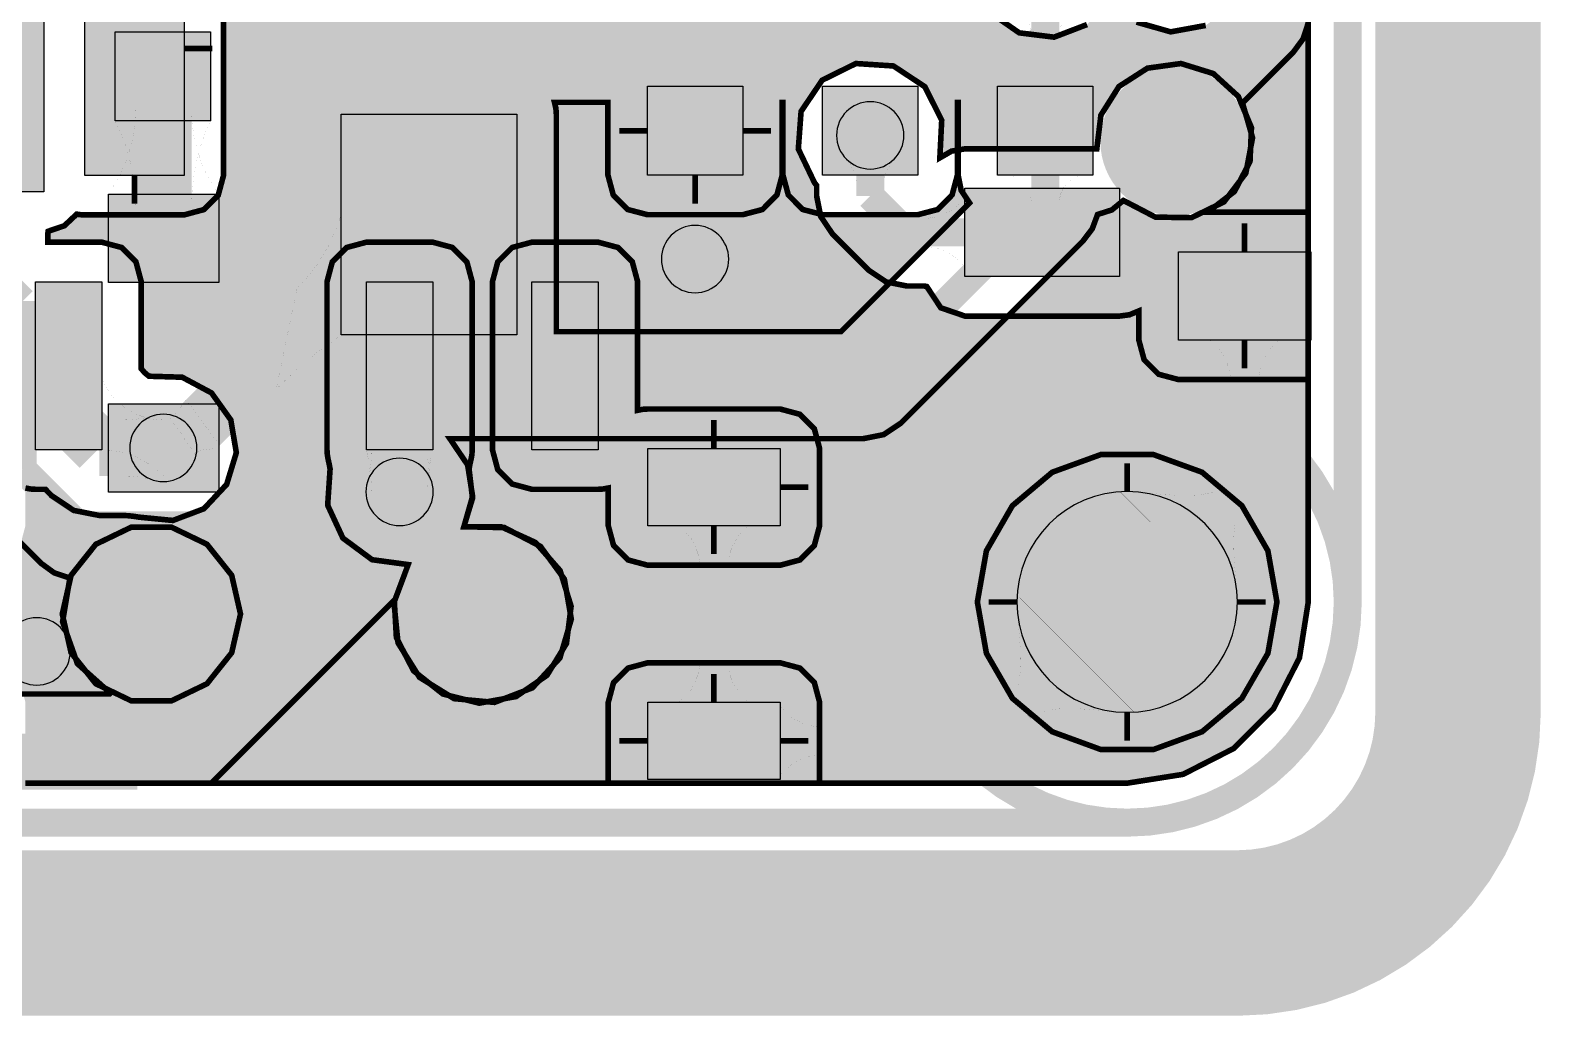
# Model space of a CAD drawing. Header units: millimetres. Extents: x -6.2 to 63.2, y -57.2 to 6.6.
# Drawn here: x 23.06 to 36.75, y -31.75 to -22.82 of the extents above; entities that cross this region are included whole.
import ezdxf

# ---------------------------------------------------------------- set-up
doc = ezdxf.new("R2010")
doc.units = ezdxf.units.MM
doc.header["$MEASUREMENT"] = 0
for name, color, linetype, true_color in [('3D-Shell-Outline-Layer', 7, 'Continuous', 0x66ff99), ('3D-Shell-Top-Layer', 7, 'Continuous', 0xffccff), ('Board-Outline-Layer', 7, 'Continuous', 0xff00ff), ('Bottom-Layer', 7, 'Continuous', 0x0000ff), ('Multi-Layer', 7, 'Continuous', 0xc0c0c0), ('Top-Layer', 7, 'Continuous', 0xff0000)]:
    doc.layers.add(name, color=color, linetype=linetype, true_color=true_color)

msp = doc.modelspace()

# ---------------------------------------------------------------- hatches: boundary and pattern name
at = {"layer": 'Bottom-Layer'}
for points in [[(23.825, -22.834), (24.689, -22.834), (24.689, -23.64), (23.825, -23.64)], [(33, -29.642), (24.698, -29.642), (26.356, -27.984), (26.375, -28.323), (26.531, -28.624), (26.797, -28.834), (27.126, -28.917), (27.46, -28.857), (27.74, -28.665), (27.917, -28.376), (27.959, -28.039), (27.859, -27.715), (27.635, -27.46), (27.326, -27.319), (26.987, -27.318), (27.066, -27.042), (27.021, -26.758), (26.86, -26.52), (30.607, -26.52), (30.793, -26.483), (30.95, -26.378), (32.601, -24.727), (32.684, -24.617), (32.732, -24.488), (32.861, -24.447), (32.966, -24.361), (33.256, -24.512), (33.583, -24.517), (33.878, -24.374), (34.076, -24.114), (34.137, -23.793), (34.046, -23.478), (34.506, -23.018), (34.595, -22.897), (34.642, -22.753), (34.642, -28), (34.562, -28.507), (34.328, -28.965), (33.965, -29.328), (33.507, -29.562)], [(29.515, -24.132), (28.651, -24.132), (28.651, -23.326), (29.515, -23.326)], [(30.239, -23.326), (31.103, -23.326), (31.103, -24.132), (30.239, -24.132)], [(32.69, -24.132), (31.826, -24.132), (31.826, -23.326), (32.69, -23.326)], [(27.825, -23.579), (27.821, -23.525), (27.808, -23.472), (28.293, -23.472), (28.293, -24.132), (28.341, -24.311), (28.472, -24.443), (28.651, -24.49), (29.515, -24.49), (29.694, -24.443), (29.825, -24.311), (29.873, -24.132), (29.873, -23.472), (29.88, -23.472), (29.88, -24.132), (29.928, -24.311), (30.059, -24.443), (30.239, -24.49), (31.103, -24.49), (31.282, -24.443), (31.413, -24.311), (31.461, -24.132), (31.461, -23.472), (31.468, -23.472), (31.468, -24.132), (31.495, -24.269), (31.572, -24.384), (30.406, -25.55), (27.825, -25.55)], [(25.874, -23.579), (27.467, -23.579), (27.467, -25.579), (25.874, -25.579)], [(24.764, -24.304), (24.764, -25.104), (23.764, -25.104), (23.764, -24.304)], [(24.764, -26.204), (24.764, -27.004), (23.764, -27.004), (23.764, -26.204)], [(22.451, -26.412), (22.464, -26.412), (22.483, -26.412), (22.502, -26.41), (22.502, -26.797), (22.539, -26.983), (22.644, -27.14), (23.152, -27.648), (23.273, -27.736), (23.415, -27.783), (23.349, -28.18), (23.483, -28.559), (23.782, -28.826), (23.774, -28.834), (21.263, -28.834), (21.263, -28.227), (21.407, -28.227), (21.593, -28.19), (21.75, -28.085), (22.307, -27.528), (22.412, -27.371), (22.449, -27.185), (22.449, -26.435), (22.45, -26.424)], [(31.642, -28), (31.724, -28.465), (31.96, -28.873), (32.321, -29.176), (32.764, -29.338), (33.236, -29.338), (33.679, -29.176), (34.04, -28.873), (34.276, -28.465), (34.358, -28), (34.276, -27.536), (34.04, -27.127), (33.679, -26.824), (33.236, -26.663), (32.764, -26.663), (32.321, -26.824), (31.96, -27.127), (31.724, -27.536)], [(32, -28, 1), (34, -28, 1)]]:
    msp.add_hatch(color=256, dxfattribs=at).paths.add_polyline_path(points)
at = {"layer": 'Multi-Layer'}
for points in [[(33.08, -23.826, 1), (33.78, -23.826, 1)], [(33.08, -23.826, 1), (33.78, -23.826, 1)], [(32, -28, 1), (34, -28, 1)], [(32, -28, 1), (34, -28, 1)], [(32, -28, 1), (34, -28, 1)], [(23.704, -28.109, 1), (24.604, -28.109, 1)], [(23.704, -28.109, 1), (24.604, -28.109, 1)], [(26.704, -28.109, 1), (27.604, -28.109, 1)], [(26.704, -28.109, 1), (27.604, -28.109, 1)]]:
    msp.add_hatch(color=256, dxfattribs=at).paths.add_polyline_path(points)
at = {"layer": 'Top-Layer'}
for points in [[(21.097, -29.642), (12.936, -29.642), (12.952, -29.627), (13.034, -29.588), (13.124, -29.575), (13.412, -29.575), (13.591, -29.527), (13.722, -29.396), (13.77, -29.217), (13.77, -28.481), (13.957, -28.481), (13.957, -29.224), (14.005, -29.403), (14.136, -29.534), (14.315, -29.582), (15.179, -29.582), (15.399, -29.506), (15.526, -29.31), (15.543, -29.307), (15.56, -29.306), (15.718, -29.306), (15.736, -29.307), (15.753, -29.311), (15.881, -29.502), (16.099, -29.575), (16.899, -29.575), (17.078, -29.527), (17.209, -29.396), (17.257, -29.217), (17.257, -28.481), (17.573, -28.481), (17.573, -29.217), (17.621, -29.396), (17.752, -29.527), (17.931, -29.575), (18.731, -29.575), (18.95, -29.501), (19.078, -29.307), (19.095, -29.304), (19.112, -29.302), (19.253, -29.302), (19.27, -29.303), (19.286, -29.307), (19.412, -29.505), (19.634, -29.582), (20.498, -29.582), (20.677, -29.534), (20.808, -29.403), (20.856, -29.224), (20.856, -28.417), (20.777, -28.192), (20.573, -28.067), (20.777, -27.942), (20.856, -27.717), (20.856, -26.91), (20.808, -26.731), (20.677, -26.6), (20.498, -26.552), (19.981, -26.552), (20.267, -26.266), (21.35, -26.266), (21.167, -26.396), (21.096, -26.609), (21.096, -27.309), (21.144, -27.488), (21.275, -27.619), (21.454, -27.667), (22.654, -27.667), (22.833, -27.619), (22.964, -27.488), (23.012, -27.309), (23.012, -26.967), (23.058, -26.976), (23.104, -26.979), (23.193, -26.979), (23.25, -27.037), (23.449, -27.17), (23.683, -27.216), (23.89, -27.216), (23.941, -27.218), (23.982, -27.222), (24.049, -27.232), (24.349, -27.261), (24.63, -27.155), (24.836, -26.935), (24.924, -26.647), (24.874, -26.35), (24.699, -26.105), (24.433, -25.963), (24.132, -25.954), (24.094, -25.923), (24.062, -25.886), (24.062, -25.097), (24.014, -24.918), (23.883, -24.787), (23.704, -24.739), (23.215, -24.739), (23.215, -24.665), (23.216, -24.653), (23.218, -24.64), (23.364, -24.591), (23.477, -24.485), (23.513, -24.49), (23.55, -24.492), (24.45, -24.492), (24.629, -24.444), (24.76, -24.313), (24.808, -24.134), (24.808, -21.834), (24.807, -21.808), (24.804, -21.782), (26.8, -21.782), (26.979, -21.734), (27.11, -21.603), (27.158, -21.424), (27.158, -20.524), (27.145, -20.428), (27.107, -20.339), (27.145, -20.25), (27.158, -20.154), (27.158, -19.254), (27.145, -19.158), (27.107, -19.069), (27.145, -18.98), (27.158, -18.884), (27.158, -18.803), (27.404, -18.929), (27.679, -18.943), (27.936, -18.845), (28.131, -18.65), (28.22, -18.754), (28.341, -18.818), (28.197, -19.181), (28.219, -19.57), (28.403, -19.914), (28.713, -20.149), (29.094, -20.233), (29.994, -20.233), (30.386, -20.144), (30.701, -19.895), (30.878, -19.534), (30.881, -19.132), (30.711, -18.768), (30.401, -18.513), (30.668, -18.26), (30.772, -17.906), (30.685, -17.548), (30.429, -17.283), (30.841, -16.871), (30.952, -16.705), (30.991, -16.51), (30.991, -13.455), (30.952, -13.259), (30.841, -13.094), (30.451, -12.703), (30.694, -12.434), (30.772, -12.081), (30.665, -11.735), (30.401, -11.487), (30.711, -11.232), (30.881, -10.868), (30.878, -10.466), (30.701, -10.105), (30.386, -9.856), (29.994, -9.767), (29.71, -9.767), (29.948, -9.459), (30.066, -9.089), (30.051, -8.7), (29.903, -8.341), (29.648, -8.058), (29.312, -7.877), (28.935, -7.819), (29.271, -7.483), (29.287, -7.469), (29.656, -7.273), (29.928, -6.956), (30.064, -6.562), (30.047, -6.144), (29.878, -5.763), (29.581, -5.469), (31.149, -5.469), (31.16, -5.47), (31.171, -5.471), (31.171, -5.749), (31.219, -5.929), (31.351, -6.06), (31.53, -6.108), (31.615, -6.108), (31.613, -6.426), (31.76, -6.709), (32.022, -6.891), (32.338, -6.929), (32.636, -6.816), (32.847, -6.577), (33.085, -6.793), (33.395, -6.882), (33.712, -6.824), (33.97, -6.631), (34.117, -6.344), (34.121, -6.022), (33.982, -5.731), (33.729, -5.533), (34.642, -5.533), (34.642, -8.516), (33.729, -8.516), (33.973, -8.329), (34.114, -8.056), (34.127, -7.75), (34.008, -7.466), (33.781, -7.26), (33.488, -7.169), (33.184, -7.21), (32.926, -7.377), (32.762, -7.637), (32.725, -7.941), (31.53, -7.941), (31.408, -7.962), (31.302, -8.023), (31.319, -7.683), (31.166, -7.378), (30.881, -7.19), (30.541, -7.169), (30.235, -7.32), (30.044, -7.602), (30.019, -7.942), (30.166, -8.25), (30.185, -8.274), (30.185, -8.446), (30.222, -8.631), (30.328, -8.789), (30.518, -8.979), (30.675, -9.084), (30.861, -9.121), (31.149, -9.121), (31.161, -9.122), (31.172, -9.124), (31.285, -9.361), (31.53, -9.458), (32.93, -9.458), (33.021, -9.446), (33.106, -9.411), (33.106, -9.674), (33.11, -9.724), (33.12, -9.773), (32.795, -9.97), (32.572, -10.278), (32.486, -10.649), (32.552, -11.023), (32.757, -11.343), (33.071, -11.558), (33.444, -11.633), (34.044, -11.633), (34.361, -11.579), (34.642, -11.424), (34.642, -18.576), (34.361, -18.421), (34.044, -18.367), (33.444, -18.367), (33.071, -18.442), (32.757, -18.657), (32.552, -18.977), (32.486, -19.351), (32.572, -19.722), (32.795, -20.03), (33.12, -20.227), (33.11, -20.276), (33.106, -20.326), (33.106, -20.589), (33.021, -20.555), (32.93, -20.543), (31.53, -20.543), (31.351, -20.591), (31.219, -20.722), (31.171, -20.901), (31.171, -21.701), (31.219, -21.88), (31.351, -22.011), (31.53, -22.059), (31.615, -22.059), (31.613, -22.378), (31.76, -22.66), (32.022, -22.842), (32.338, -22.881), (32.636, -22.767), (32.847, -22.528), (33.085, -22.745), (33.395, -22.833), (33.712, -22.775), (33.97, -22.583), (34.117, -22.296), (34.121, -21.974), (33.982, -21.683), (33.729, -21.484), (34.642, -21.484), (34.642, -24.468), (33.729, -24.468), (33.973, -24.28), (34.114, -24.008), (34.127, -23.701), (34.008, -23.418), (33.781, -23.211), (33.488, -23.12), (33.184, -23.162), (32.926, -23.328), (32.762, -23.588), (32.725, -23.893), (31.53, -23.893), (31.408, -23.914), (31.302, -23.975), (31.319, -23.634), (31.166, -23.33), (30.881, -23.142), (30.541, -23.12), (30.235, -23.271), (30.044, -23.554), (30.019, -23.894), (30.166, -24.201), (30.185, -24.225), (30.185, -24.321), (30.222, -24.506), (30.328, -24.664), (30.658, -24.994), (30.815, -25.099), (31.001, -25.136), (31.149, -25.136), (31.166, -25.137), (31.183, -25.141), (31.311, -25.334), (31.53, -25.409), (32.93, -25.409), (33.021, -25.397), (33.106, -25.362), (33.106, -25.626), (33.154, -25.805), (33.285, -25.936), (33.465, -25.984), (34.642, -25.984), (34.642, -28), (34.562, -28.507), (34.328, -28.965), (33.965, -29.328), (33.507, -29.562), (33, -29.642), (30.211, -29.642), (30.212, -29.625), (30.212, -29.609), (30.212, -28.909), (30.164, -28.73), (30.033, -28.599), (29.854, -28.551), (28.654, -28.551), (28.475, -28.599), (28.344, -28.73), (28.296, -28.909), (28.296, -29.609), (28.296, -29.625), (28.297, -29.642), (23.011, -29.642), (23.012, -29.625), (23.012, -29.609), (23.012, -28.909), (22.964, -28.73), (22.833, -28.599), (22.654, -28.551), (21.454, -28.551), (21.275, -28.599), (21.144, -28.73), (21.096, -28.909), (21.096, -29.609), (21.096, -29.625)], [(22.28, -21.684), (23.18, -21.684), (23.18, -24.284), (22.28, -24.284)], [(23.55, -21.834), (24.45, -21.834), (24.45, -24.134), (23.55, -24.134)], [(31.53, -24.251), (32.93, -24.251), (32.93, -25.051), (31.53, -25.051)], [(25.774, -26.794), (25.752, -27.123), (25.89, -27.421), (26.155, -27.617), (26.482, -27.661), (26.353, -28.005), (26.39, -28.371), (26.585, -28.683), (26.898, -28.876), (27.264, -28.91), (27.608, -28.778), (27.857, -28.508), (27.961, -28.155), (27.898, -27.793), (27.681, -27.496), (27.355, -27.326), (26.987, -27.318), (27.065, -27.061), (27.034, -26.794), (27.042, -26.75), (27.052, -26.706), (27.06, -26.664), (27.062, -26.621), (27.062, -25.097), (27.014, -24.918), (26.883, -24.787), (26.704, -24.739), (26.104, -24.739), (25.925, -24.787), (25.794, -24.918), (25.746, -25.097), (25.746, -26.621), (25.749, -26.664), (25.756, -26.706), (25.766, -26.75)], [(28.296, -27.309), (28.344, -27.488), (28.475, -27.619), (28.654, -27.667), (29.854, -27.667), (30.033, -27.619), (30.164, -27.488), (30.212, -27.309), (30.212, -26.609), (30.164, -26.43), (30.033, -26.299), (29.854, -26.251), (28.654, -26.251), (28.608, -26.254), (28.562, -26.263), (28.562, -25.097), (28.514, -24.918), (28.383, -24.787), (28.204, -24.739), (27.604, -24.739), (27.425, -24.787), (27.294, -24.918), (27.246, -25.097), (27.246, -26.621), (27.294, -26.8), (27.425, -26.931), (27.604, -26.979), (28.204, -26.979), (28.25, -26.976), (28.296, -26.967)], [(33.465, -24.826), (34.665, -24.826), (34.665, -25.626), (33.465, -25.626)], [(23.704, -26.621), (23.104, -26.621), (23.104, -25.097), (23.704, -25.097)], [(26.704, -26.621), (26.104, -26.621), (26.104, -25.097), (26.704, -25.097)], [(28.204, -26.621), (27.604, -26.621), (27.604, -25.097), (28.204, -25.097)], [(29.854, -26.609), (29.854, -27.309), (28.654, -27.309), (28.654, -26.609)], [(31.642, -28), (31.724, -28.465), (31.96, -28.873), (32.321, -29.176), (32.764, -29.338), (33.236, -29.338), (33.679, -29.176), (34.04, -28.873), (34.276, -28.465), (34.358, -28), (34.276, -27.536), (34.04, -27.127), (33.679, -26.824), (33.236, -26.663), (32.764, -26.663), (32.321, -26.824), (31.96, -27.127), (31.724, -27.536)], [(32, -28, 1), (34, -28, 1)], [(23.346, -28.109), (23.426, -28.46), (23.65, -28.741), (23.974, -28.897), (24.334, -28.897), (24.658, -28.741), (24.882, -28.46), (24.962, -28.109), (24.882, -27.758), (24.658, -27.477), (24.334, -27.321), (23.974, -27.321), (23.65, -27.477), (23.426, -27.758)], [(29.854, -28.909), (29.854, -29.609), (28.654, -29.609), (28.654, -28.909)]]:
    msp.add_hatch(color=256, dxfattribs=at).paths.add_polyline_path(points)

# ---------------------------------------------------------------- linework, layer by layer
at = {"layer": '3D-Shell-Outline-Layer', "const_width": 1.5}
msp.add_lwpolyline([(-1, -29), (-1, -1, -0.414), (1, 1), (34, 1, -0.414), (36, -1), (36, -29, -0.414), (34, -31), (1, -31, -0.414)], format="xyb", close=True, dxfattribs=at)
at = {"layer": '3D-Shell-Top-Layer', "const_width": 0.254}
msp.add_lwpolyline([(31, -28, 1), (35, -28, 1)], format="xyb", close=True, dxfattribs=at)
at = {"layer": 'Board-Outline-Layer', "const_width": 0.254}
msp.add_lwpolyline([(0, -28), (0, -2, -0.414), (2, 0), (33, 0, -0.414), (35, -2), (35, -28, -0.414), (33, -30), (2, -30, -0.414)], format="xyb", close=True, dxfattribs=at)
at = {"layer": 'Bottom-Layer'}
for points, const_width in [([(32.258, -22.222), (32.258, -22.86)], 0.254), ([(25.527, -22.987), (25.019, -22.479)], 0.254), ([(34.163, -22.675), (33.672, -23.167)], 0.254), ([(32.258, -22.86), (32.131, -22.987)], 0.254), ([(32.131, -22.987), (25.527, -22.987)], 0.254), ([(24.257, -23.237), (24.264, -23.244)], 0.508), ([(24.264, -23.244), (24.264, -24.704)], 0.508), ([(32.821, -23.167), (32.258, -23.729)], 0.254), ([(33.672, -23.167), (32.821, -23.167)], 0.254), ([(32.258, -24.384), (32.258, -23.729)], 0.254), ([(28.654, -23.729), (28.395, -23.729)], 0.0508), ([(29.513, -23.729), (29.772, -23.729)], 0.0508), ([(29.083, -24.13), (29.083, -24.389)], 0.0508), ([(26.543, -24.706), (26.67, -24.579)], 0.508), ([(30.607, -26.035), (32.258, -24.384)], 0.254), ([(24.391, -26.604), (26.289, -24.706)], 0.508), ([(26.289, -24.706), (26.543, -24.706)], 0.508), ([(22.479, -24.765), (22.987, -25.273)], 0.254), ([(22.987, -25.273), (22.987, -26.797)], 0.254), ([(25.273, -27.305), (26.543, -26.035)], 0.254), ([(26.543, -26.035), (30.607, -26.035)], 0.254), ([(24.264, -26.604), (24.391, -26.604)], 0.508), ([(22.987, -26.797), (23.495, -27.305)], 0.254), ([(26.404, -27.07), (24.028, -29.446)], 0.508), ([(26.404, -27.002), (26.404, -27.07)], 0.508), ([(33, -27.003), (33, -26.744)], 0.0508), ([(23.495, -27.305), (25.273, -27.305)], 0.254), ([(32.003, -28), (31.744, -28)], 0.0508), ([(33.998, -28), (34.257, -28)], 0.0508), ([(33, -28.998), (33, -29.257)], 0.0508), ([(24.028, -29.446), (17.889, -29.446)], 0.508)]:
    msp.add_lwpolyline(points, dxfattribs=dict(at, const_width=const_width))
for points, const_width in [([(33, -29.642), (24.698, -29.642), (26.356, -27.984), (26.375, -28.323), (26.531, -28.624), (26.797, -28.834), (27.126, -28.917), (27.46, -28.857), (27.74, -28.665), (27.917, -28.376), (27.959, -28.039), (27.859, -27.715), (27.635, -27.46), (27.326, -27.319), (26.987, -27.318), (27.066, -27.042), (27.021, -26.758), (26.86, -26.52), (30.607, -26.52), (30.793, -26.483), (30.95, -26.378), (32.601, -24.727), (32.684, -24.617), (32.732, -24.488), (32.861, -24.447), (32.966, -24.361), (33.256, -24.512), (33.583, -24.517), (33.878, -24.374), (34.076, -24.114), (34.137, -23.793), (34.046, -23.478), (34.506, -23.018), (34.595, -22.897), (34.642, -22.753), (34.642, -28), (34.562, -28.507), (34.328, -28.965), (33.965, -29.328), (33.507, -29.562)], 0.0508), ([(27.825, -23.579), (27.821, -23.525), (27.808, -23.472), (28.293, -23.472), (28.293, -24.132), (28.341, -24.311), (28.472, -24.443), (28.651, -24.49), (29.515, -24.49), (29.694, -24.443), (29.825, -24.311), (29.873, -24.132), (29.873, -23.472), (29.88, -23.472), (29.88, -24.132), (29.928, -24.311), (30.059, -24.443), (30.239, -24.49), (31.103, -24.49), (31.282, -24.443), (31.413, -24.311), (31.461, -24.132), (31.461, -23.472), (31.468, -23.472), (31.468, -24.132), (31.495, -24.269), (31.572, -24.384), (30.406, -25.55), (27.825, -25.55)], 0.0508), ([(24.47, -26.166), (24.772, -26.582), (24.746, -26.601), (24.715, -26.611), (24.65, -26.618), (24.619, -26.622), (24.592, -26.63), (24.571, -26.646), (24.559, -26.672), (24.304, -26.302), (24.337, -26.303), (24.362, -26.296), (24.381, -26.283), (24.398, -26.265), (24.428, -26.219), (24.447, -26.192)], 0.000254), ([(22.451, -26.412), (22.464, -26.412), (22.483, -26.412), (22.502, -26.41), (22.502, -26.797), (22.539, -26.983), (22.644, -27.14), (23.152, -27.648), (23.273, -27.736), (23.415, -27.783), (23.349, -28.18), (23.483, -28.559), (23.782, -28.826), (23.774, -28.834), (21.263, -28.834), (21.263, -28.227), (21.407, -28.227), (21.593, -28.19), (21.75, -28.085), (22.307, -27.528), (22.412, -27.371), (22.449, -27.185), (22.449, -26.435), (22.45, -26.424)], 0.0508), ([(31.642, -28), (31.724, -28.465), (31.96, -28.873), (32.321, -29.176), (32.764, -29.338), (33.236, -29.338), (33.679, -29.176), (34.04, -28.873), (34.276, -28.465), (34.358, -28), (34.276, -27.536), (34.04, -27.127), (33.679, -26.824), (33.236, -26.663), (32.764, -26.663), (32.321, -26.824), (31.96, -27.127), (31.724, -27.536)], 0.0508)]:
    msp.add_lwpolyline(points, close=True, dxfattribs=dict(at, const_width=const_width))
at = {"layer": 'Bottom-Layer', "const_width": 0.000254}
for points in [[(32.385, -22.86), (32.131, -22.86, 0.355), (31.941, -22.626), (32.576, -22.626, 0.355)], [(24.01, -23.542), (24.518, -23.542, 0.157), (24.764, -24.304), (23.764, -24.304, 0.157)], [(24.518, -24.402), (24.01, -24.402, 0.12), (23.825, -23.64), (24.689, -23.64, 0.111)], [(32.385, -24.384), (32.131, -24.384, 0.336), (31.941, -24.132), (32.576, -24.132, 0.336)], [(25.286, -26.069), (25.473, -25.163, 0.126), (25.874, -24.487), (25.874, -25.579, 0.046)]]:
    msp.add_lwpolyline(points, format="xyb", close=True, dxfattribs=at)
at = {"layer": 'Bottom-Layer'}
for points in [[(23.825, -22.834), (24.689, -22.834), (24.689, -23.64), (23.825, -23.64)], [(29.515, -24.132), (28.651, -24.132), (28.651, -23.326), (29.515, -23.326)], [(30.239, -23.326), (31.103, -23.326), (31.103, -24.132), (30.239, -24.132)], [(32.69, -24.132), (31.826, -24.132), (31.826, -23.326), (32.69, -23.326)], [(25.874, -23.579), (27.467, -23.579), (27.467, -25.579), (25.874, -25.579)], [(24.764, -24.304), (24.764, -25.104), (23.764, -25.104), (23.764, -24.304)], [(24.764, -26.204), (24.764, -27.004), (23.764, -27.004), (23.764, -26.204)]]:
    msp.add_lwpolyline(points, close=True, dxfattribs=at)
msp.add_lwpolyline([(32, -28, 1), (34, -28), (34, -28, 1), (32, -28)], format="xyb", dxfattribs=at)
at = {"layer": 'Multi-Layer', "const_width": 0.645}
for points in [[(33.08, -23.826, 1), (33.78, -23.826), (33.78, -23.826, 1), (33.08, -23.826)], [(33.08, -23.826, 1), (33.78, -23.826), (33.78, -23.826, 1), (33.08, -23.826)], [(23.704, -28.109, 1), (24.604, -28.109), (24.604, -28.109, 1), (23.704, -28.109)], [(23.704, -28.109, 1), (24.604, -28.109), (24.604, -28.109, 1), (23.704, -28.109)], [(26.704, -28.109, 1), (27.604, -28.109), (27.604, -28.109, 1), (26.704, -28.109)], [(26.704, -28.109, 1), (27.604, -28.109), (27.604, -28.109, 1), (26.704, -28.109)]]:
    msp.add_lwpolyline(points, format="xyb", dxfattribs=at)
at = {"layer": 'Multi-Layer'}
for points in [[(30.366, -23.771, 1), (30.976, -23.771), (30.976, -23.771, 1), (30.366, -23.771)], [(28.778, -24.892, 1), (29.388, -24.892), (29.388, -24.892, 1), (28.778, -24.892)], [(23.957, -26.604, 1), (24.567, -26.604), (24.567, -26.604, 1), (23.957, -26.604)], [(26.099, -27.002, 1), (26.709, -27.002), (26.709, -27.002, 1), (26.099, -27.002)], [(32, -28, 1), (34, -28), (34, -28, 1), (32, -28)], [(32, -28, 1), (34, -28), (34, -28, 1), (32, -28)], [(32, -28, 1), (34, -28), (34, -28, 1), (32, -28)], [(22.809, -28.448, 1), (23.419, -28.448), (23.419, -28.448, 1), (22.809, -28.448)]]:
    msp.add_lwpolyline(points, format="xyb", dxfattribs=at)
at = {"layer": 'Top-Layer'}
for points, const_width in [([(34.642, -21.484), (34.642, -24.468), (33.729, -24.468), (33.973, -24.28), (34.114, -24.008), (34.127, -23.701), (34.008, -23.418), (33.781, -23.211), (33.488, -23.12), (33.184, -23.162), (32.926, -23.328), (32.762, -23.588), (32.725, -23.893), (31.53, -23.893), (31.408, -23.914), (31.302, -23.975), (31.319, -23.634), (31.166, -23.33), (30.881, -23.142), (30.541, -23.12), (30.235, -23.271), (30.044, -23.554), (30.019, -23.894), (30.166, -24.201), (30.185, -24.225), (30.185, -24.321), (30.222, -24.506), (30.328, -24.664), (30.658, -24.994), (30.815, -25.099), (31.001, -25.136), (31.149, -25.136), (31.166, -25.137), (31.183, -25.141), (31.311, -25.334), (31.53, -25.409), (32.93, -25.409), (33.021, -25.397), (33.106, -25.362), (33.106, -25.626), (33.154, -25.805), (33.285, -25.936), (33.465, -25.984), (34.642, -25.984), (34.642, -28), (34.562, -28.507), (34.328, -28.965), (33.965, -29.328), (33.507, -29.562), (33, -29.642), (30.211, -29.642), (30.212, -29.625), (30.212, -29.609), (30.212, -28.909), (30.164, -28.73), (30.033, -28.599), (29.854, -28.551), (28.654, -28.551), (28.475, -28.599), (28.344, -28.73), (28.296, -28.909), (28.296, -29.609), (28.296, -29.625), (28.297, -29.642), (23.011, -29.642)], 0.0508), ([(23.012, -26.967), (23.058, -26.976), (23.104, -26.979), (23.193, -26.979), (23.25, -27.037), (23.449, -27.17), (23.683, -27.216), (23.89, -27.216), (23.941, -27.218), (23.982, -27.222), (24.049, -27.232), (24.349, -27.261), (24.63, -27.155), (24.836, -26.935), (24.924, -26.647), (24.874, -26.35), (24.699, -26.105), (24.433, -25.963), (24.132, -25.954), (24.094, -25.923), (24.062, -25.886), (24.062, -25.097), (24.014, -24.918), (23.883, -24.787), (23.704, -24.739), (23.215, -24.739), (23.215, -24.665), (23.216, -24.653), (23.218, -24.64), (23.364, -24.591), (23.477, -24.485), (23.513, -24.49), (23.55, -24.492), (24.45, -24.492), (24.629, -24.444), (24.76, -24.313), (24.808, -24.134), (24.808, -21.834)], 0.0508), ([(31.76, -22.66), (32.022, -22.842), (32.338, -22.881), (32.636, -22.767)], 0.0508), ([(33.085, -22.745), (33.395, -22.833), (33.712, -22.775)], 0.0508), ([(24.447, -22.984), (24.707, -22.984)], 0.0508), ([(30.671, -23.771), (30.671, -24.321)], 0.254), ([(24, -24.131), (24, -24.391)], 0.0508), ([(30.671, -24.321), (31.001, -24.651)], 0.254), ([(31.001, -24.651), (32.23, -24.651)], 0.254), ([(34.065, -24.828), (34.065, -24.569)], 0.0508), ([(34.065, -25.226), (34.065, -26.936)], 0.254), ([(23.404, -25.859), (23.404, -26.325)], 0.508), ([(26.404, -25.859), (26.404, -27.002)], 0.508), ([(34.065, -25.623), (34.065, -25.882)], 0.0508), ([(23.404, -26.325), (23.683, -26.604)], 0.508), ([(23.683, -26.604), (24.262, -26.604)], 0.508), ([(29.254, -26.612), (29.254, -26.352)], 0.0508), ([(29.254, -26.959), (29.254, -29.259)], 0.254), ([(34.065, -26.936), (33, -28)], 0.254), ([(33, -27.003), (33, -26.744)], 0.0508), ([(29.851, -26.959), (30.111, -26.959)], 0.0508), ([(29.254, -27.306), (29.254, -27.566)], 0.0508), ([(31.741, -29.259), (33, -28)], 0.254), ([(32.003, -28), (31.744, -28)], 0.0508), ([(33.998, -28), (34.257, -28)], 0.0508), ([(29.254, -28.911), (29.254, -28.652)], 0.0508), ([(33, -28.998), (33, -29.257)], 0.0508), ([(29.254, -29.259), (31.741, -29.259)], 0.254), ([(28.657, -29.259), (28.397, -29.259)], 0.0508), ([(29.851, -29.259), (30.111, -29.259)], 0.0508)]:
    msp.add_lwpolyline(points, dxfattribs=dict(at, const_width=const_width))
for points in [[(22.28, -21.684), (23.18, -21.684), (23.18, -24.284), (22.28, -24.284)], [(23.55, -21.834), (24.45, -21.834), (24.45, -24.134), (23.55, -24.134)], [(31.53, -24.251), (32.93, -24.251), (32.93, -25.051), (31.53, -25.051)], [(33.465, -24.826), (34.665, -24.826), (34.665, -25.626), (33.465, -25.626)], [(23.704, -26.621), (23.104, -26.621), (23.104, -25.097), (23.704, -25.097)], [(26.704, -26.621), (26.104, -26.621), (26.104, -25.097), (26.704, -25.097)], [(28.204, -26.621), (27.604, -26.621), (27.604, -25.097), (28.204, -25.097)], [(29.854, -26.609), (29.854, -27.309), (28.654, -27.309), (28.654, -26.609)], [(29.854, -28.909), (29.854, -29.609), (28.654, -29.609), (28.654, -28.909)]]:
    msp.add_lwpolyline(points, close=True, dxfattribs=at)
for points, const_width in [([(30.798, -24.186), (30.544, -24.186), (30.541, -24.157), (30.535, -24.128), (30.512, -24.072), (30.479, -24.019), (30.442, -23.972), (30.899, -23.972), (30.862, -24.019), (30.829, -24.072), (30.806, -24.128), (30.8, -24.157)], 0.000254), ([(25.774, -26.794), (25.752, -27.123), (25.89, -27.421), (26.155, -27.617), (26.482, -27.661), (26.353, -28.005), (26.39, -28.371), (26.585, -28.683), (26.898, -28.876), (27.264, -28.91), (27.608, -28.778), (27.857, -28.508), (27.961, -28.155), (27.898, -27.793), (27.681, -27.496), (27.355, -27.326), (26.987, -27.318), (27.065, -27.061), (27.034, -26.794), (27.042, -26.75), (27.052, -26.706), (27.06, -26.664), (27.062, -26.621), (27.062, -25.097), (27.014, -24.918), (26.883, -24.787), (26.704, -24.739), (26.104, -24.739), (25.925, -24.787), (25.794, -24.918), (25.746, -25.097), (25.746, -26.621), (25.749, -26.664), (25.756, -26.706), (25.766, -26.75)], 0.0508), ([(28.296, -27.309), (28.344, -27.488), (28.475, -27.619), (28.654, -27.667), (29.854, -27.667), (30.033, -27.619), (30.164, -27.488), (30.212, -27.309), (30.212, -26.609), (30.164, -26.43), (30.033, -26.299), (29.854, -26.251), (28.654, -26.251), (28.608, -26.254), (28.562, -26.263), (28.562, -25.097), (28.514, -24.918), (28.383, -24.787), (28.204, -24.739), (27.604, -24.739), (27.425, -24.787), (27.294, -24.918), (27.246, -25.097), (27.246, -26.621), (27.294, -26.8), (27.425, -26.931), (27.604, -26.979), (28.204, -26.979), (28.25, -26.976), (28.296, -26.967)], 0.0508), ([(23.896, -26.858), (23.896, -26.35), (23.963, -26.348), (24.027, -26.342), (24.138, -26.325), (24.22, -26.307), (24.262, -26.299), (24.262, -26.909), (24.22, -26.901), (24.138, -26.884), (24.027, -26.866), (23.963, -26.86)], 0.000254), ([(26.15, -26.636), (26.658, -26.636), (26.66, -26.703), (26.666, -26.767), (26.684, -26.878), (26.701, -26.96), (26.709, -27.002), (26.099, -27.002), (26.107, -26.96), (26.125, -26.878), (26.142, -26.767), (26.148, -26.703)], 0.000254), ([(31.642, -28), (31.724, -28.465), (31.96, -28.873), (32.321, -29.176), (32.764, -29.338), (33.236, -29.338), (33.679, -29.176), (34.04, -28.873), (34.276, -28.465), (34.358, -28), (34.276, -27.536), (34.04, -27.127), (33.679, -26.824), (33.236, -26.663), (32.764, -26.663), (32.321, -26.824), (31.96, -27.127), (31.724, -27.536)], 0.0508), ([(33.873, -26.948), (34.053, -27.127), (34.025, -27.163), (34.003, -27.206), (33.987, -27.255), (33.976, -27.311), (33.969, -27.371), (33.966, -27.434), (33.968, -27.569), (33.978, -27.707), (33.989, -27.841), (33.998, -27.962), (33.998, -28.063), (32.937, -27.002), (33.038, -27.002), (33.159, -27.011), (33.293, -27.022), (33.431, -27.032), (33.566, -27.034), (33.63, -27.031), (33.69, -27.024), (33.745, -27.013), (33.795, -26.997), (33.838, -26.975)], 0.000254), ([(23.346, -28.109), (23.426, -28.46), (23.65, -28.741), (23.974, -28.897), (24.334, -28.897), (24.658, -28.741), (24.882, -28.46), (24.962, -28.109), (24.882, -27.758), (24.658, -27.477), (24.334, -27.321), (23.974, -27.321), (23.65, -27.477), (23.426, -27.758)], 0.0508), ([(32.127, -29.053), (31.948, -28.873), (31.975, -28.838), (31.997, -28.795), (32.013, -28.745), (32.024, -28.69), (32.031, -28.63), (32.034, -28.566), (32.032, -28.431), (32.022, -28.293), (32.011, -28.159), (32.002, -28.038), (32.002, -27.937), (33.063, -28.998), (32.962, -28.998), (32.841, -28.989), (32.707, -28.978), (32.569, -28.968), (32.434, -28.966), (32.371, -28.969), (32.311, -28.976), (32.255, -28.987), (32.206, -29.003), (32.163, -29.025)], 0.000254)]:
    msp.add_lwpolyline(points, close=True, dxfattribs=dict(at, const_width=const_width))
at = {"layer": 'Top-Layer', "const_width": 0.000254}
for points in [[(31.149, -24.778), (31.149, -24.524, 0.236), (31.53, -24.333), (31.53, -24.968, 0.236)], [(34.192, -26.007), (33.938, -26.007, 0.236), (33.747, -25.626), (34.382, -25.626, 0.236)], [(24.262, -26.35), (24.262, -26.858, 0.204), (23.704, -26.621), (23.704, -25.969, 0.309)], [(26.658, -27.002), (26.15, -27.002, 0.06), (26.104, -26.621), (26.704, -26.621, 0.06)], [(29.381, -27.69), (29.127, -27.69, 0.236), (28.936, -27.309), (29.572, -27.309, 0.236)], [(29.127, -28.528), (29.381, -28.528, 0.236), (29.572, -28.909), (28.936, -28.909, 0.236)], [(30.235, -29.132), (30.235, -29.386, 0.236), (29.854, -29.576), (29.854, -28.941, 0.236)]]:
    msp.add_lwpolyline(points, format="xyb", close=True, dxfattribs=at)
at = {"layer": 'Top-Layer'}
msp.add_lwpolyline([(32, -28, 1), (34, -28), (34, -28, 1), (32, -28)], format="xyb", dxfattribs=at)

doc.saveas('drawing.dxf')
